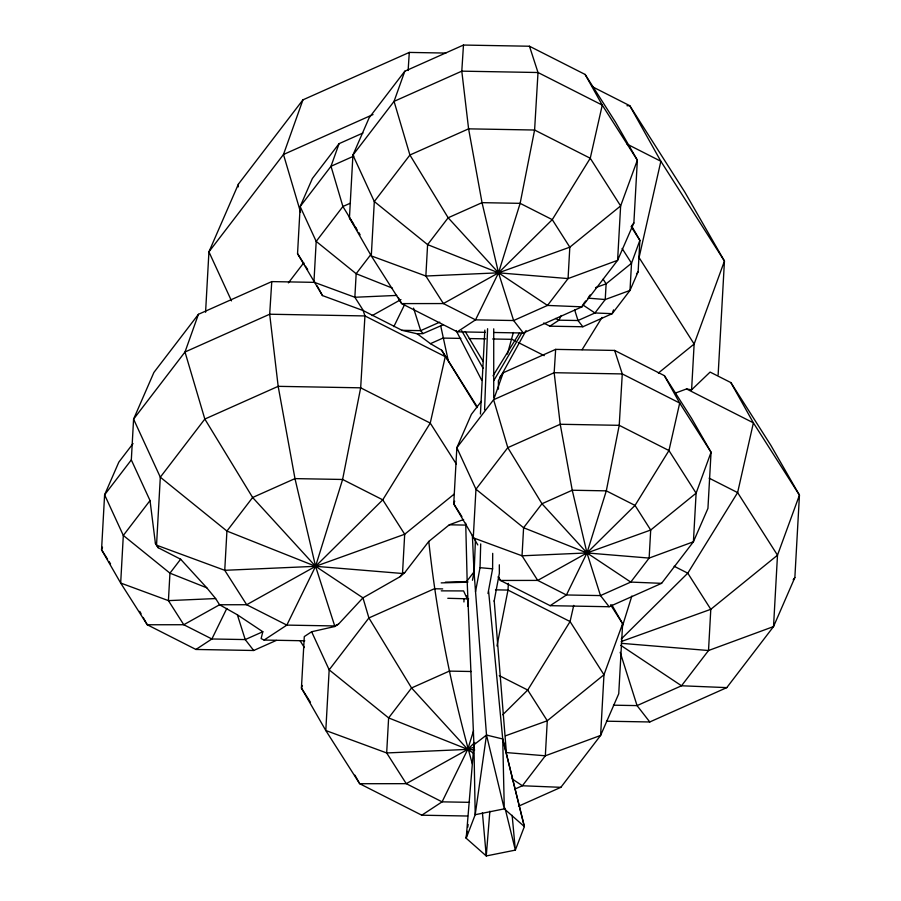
<?xml version="1.0" encoding="UTF-8"?>
<svg xmlns="http://www.w3.org/2000/svg" width="901" height="901" viewBox="0 0 901 901"><rect width="100%" height="100%" fill="white"/><g stroke="black" fill="none" stroke-linecap="round" stroke-linejoin="round"><path stroke-width="1.35" d="M487.982 593.5L492.599 568.813L492.701 553.36M493.725 397.397L493.725 328.82M475.514 591.743L480.019 567.675L480.706 543.922M484.592 409.752L487.587 328.719M463.936 601.969L464.026 599.21M475.424 540.138L474.196 570.964L472.462 580.267M480.436 414.043L484.828 330.126M304.786 640.791L264.072 640.059L261.132 638.572L262.81 631.736L237.38 614.797L219.574 604.762L215.621 598.557L206.779 587.801L180.628 559.217L158.137 547.695L155.377 543.168L150.028 500.562L131.321 459.927L133.585 419.134L153.902 372.44L198.434 314.303L271.764 281.596L315.237 282.373M205.574 312.275L208.931 251.841L238.393 184.142L302.95 99.842L409.291 52.416L445.882 53.069M238.236 186.924L238.393 184.142M443.213 324.765L422.963 333.584L417.298 333.832L402.004 330.318L363.204 310.586L322.457 295.573L297.544 253.654L300.157 206.554L312.354 178.544L339.069 143.664L362.957 133.01M485.402 332.334L457.314 331.827L401.666 303.603L371.291 255.918L349.442 217.884L352.922 155.085L369.185 117.727L404.797 71.224L463.474 45.05L529.473 46.233L585.121 74.445L615.507 122.142L637.356 160.175L633.865 222.975L617.602 260.333L581.99 306.836L523.323 333.01L493.827 332.48M543.675 323.031L549.858 326.173L582.857 326.759L612.196 313.672L630.002 290.415L638.133 271.742L639.879 240.342L631.68 226.083M674.714 393.32L686.551 388.95L691.596 389.829L694.142 344.024L724.449 261.076L684.85 192.15L629.776 105.699L592.419 86.755M718.131 374.906L724.449 261.076L660.861 161.268L629.776 105.699L626.983 105.71M606.463 721.194L649.779 721.971L726.78 687.621L773.531 626.578L794.862 577.552L799.446 495.133L770.772 445.207L730.891 382.61L710.101 372.079L691.596 389.829M508.389 583.386L507.995 590.076L496.969 645.972M271.764 281.596L269.681 314.224L278.172 386.338L294.976 478.611L315.575 566.312L334.89 626.499L338.494 624.156L362.957 597.847L400.067 576.696L404.673 572.709L428.786 541.445L449.306 524.799L463.621 519.528M408.13 70.503L409.291 52.416M463.474 45.05L461.796 71.156L468.599 128.843L482.035 202.657L498.523 272.823L513.626 320.531L523.323 333.01M555.658 349.374L554.16 372.71L560.231 424.27L572.248 490.234L586.979 552.944L600.483 595.584L609.144 606.733L661.582 583.341L693.41 541.783L707.938 508.401L711.058 452.268L691.529 418.278L664.375 375.649L614.64 350.433L555.658 349.374L503.22 372.766L499.864 377.136M489.862 811.215L486.258 855.95L515.349 850.116L524.359 826.577L502.724 738.978L488.646 591.563M467.754 606.182L468.227 602.037M472.372 535.385L474.027 571.865L486.506 735.058L475.199 814.695L466.189 838.234L486.258 855.95L482.418 812.736M467.168 831.353L466.189 838.234L473.937 744.755L467.157 580.852L465.716 523.244M467.754 827.219L468.148 824.471M494.131 601.192L499.368 573.227L499.323 564.792M513.356 332.48L507.409 354.104M573.734 605.382L570.074 621.555L527.716 690.042L502.724 714.763M473.566 730.677L467.743 749.384L442.087 801.845L421.781 815.202L359.702 783.724L325.802 730.52L301.43 688.082L304.29 636.579L311.633 631.747L334.89 626.499M622.231 626.893L631.838 596.045M198.434 314.303L184.998 351.998L133.585 419.134L160.31 477.192L226.928 531.061L315.575 566.312L362.957 597.847L368.903 617.951L411.566 687.959L467.743 749.384L473.554 753.247M302.95 99.842L283.477 154.499L208.931 251.841L231.512 300.889M339.069 143.664L331.005 166.28L300.157 206.554L316.195 241.389L356.165 273.713L392.487 288.162M404.797 71.224L394.052 101.374L352.922 155.085L374.309 201.531L427.603 244.621L498.523 272.823L547.504 305.428L581.99 306.836L582.71 304.82L594.953 312.974L612.196 313.672L613.536 309.899M503.22 372.766L493.613 399.717L456.852 447.718L453.732 503.839L477.789 544.936M102.5 547.177L101.554 549.756L120.678 583.037L147.257 624.765L195.945 649.463L253.699 650.488L276.337 640.397M302.387 685.47L301.43 688.082L310.462 702.262M454.701 501.204L453.732 503.839L461.886 516.622M226.815 608.434L211.881 638.978L195.945 649.463M393.838 326.613L404.583 304.639M561.244 315.519L558.969 320.182L549.858 326.173M526.071 330.577L498.399 380.706L498.444 389.142M493.838 380.537L521.611 333.381M493.027 375.818L519.449 333.088M582.08 349.712L602.059 317.411M588.612 297.06L590.155 294.965M133.021 443.596L118.831 462.123L104.606 494.807L101.554 549.756L107.546 559.161M131.321 459.927L104.606 494.807L123.313 535.442L169.951 573.16L206.779 587.801M288.399 282.858L303.761 262.799M150.028 500.562L123.313 535.442L120.678 583.037L168.419 600.629L215.621 598.557M370.773 254.634L356.165 273.713L354.859 297.262L363.463 310.766M180.628 559.217L169.951 573.16L168.419 600.629L183.77 624.731L211.881 638.978L245.218 639.575L262.81 631.736M481.438 401.204L471.381 414.336L456.852 447.718L475.965 489.22L523.594 527.738L586.979 552.944L630.756 582.08L661.582 583.341M631.792 225.678L633.865 222.975M583.443 303.862L585.65 300.979M400.067 576.696L402.51 573.498L404.673 572.709M636.489 273.893L638.133 271.742M467.157 580.852L474.027 571.865M518.514 806.215L560.861 787.328L600.607 735.441L618.739 693.77L622.636 623.706L611.835 604.909M793.184 579.76L794.862 577.552M474.737 742.458L467.743 749.384L406.25 783.667L359.702 783.724L354.915 775.175M621.206 639.046L687.778 573.171L737.615 492.599L753.394 422.851L730.891 382.61M454.217 494.063L404.695 534.248L315.575 566.312L246.671 604.729L219.574 604.762L183.77 624.731L147.257 624.765L143.169 617.455M658.383 373.037L694.142 344.024L639.068 257.585L660.861 161.268L627.051 144.115M486.506 735.058L473.937 744.755L475.199 814.695L504.29 808.861L524.359 826.577L502.724 738.978L486.506 735.058L504.29 808.861L502.724 738.978M457.314 331.827L475.525 319.855L498.523 272.823L520.136 203.344L534.597 130.026L538.01 72.519L529.473 46.233M264.072 640.059L286.833 625.103L315.575 566.312L342.605 479.467L360.67 387.824L364.939 315.936L363.204 310.586M498.163 576.91L500.415 580.458L550.151 605.675L566.425 594.975L586.979 552.944L606.305 490.854L619.224 425.328L622.276 373.926L614.64 350.433M372.147 315.609L400.956 299.549M373.003 114.562L283.477 154.499L300.585 212.321M353.868 156.076L331.005 166.28L342.909 206.509L353.665 224.158M350.41 203.164L342.909 206.509L316.195 241.389L313.931 282.182L354.859 297.262L396.778 295.415M439.744 322.153L420.688 330.644L402.004 330.318M417.298 333.832L430.441 343.664L442.943 338.089L460.895 338.404M338.494 624.156L334.462 625.947L286.833 625.103L246.671 604.729L224.743 570.31L226.928 531.061L252.629 497.498L294.976 478.611L342.605 479.467L382.767 499.83L404.695 534.248L402.51 573.498L315.575 566.312L224.743 570.31L156.537 545.173L160.31 477.192L204.831 419.055L278.172 386.338L360.67 387.824L430.239 423.087L456.3 464.004M514.831 789.118L522.389 785.751L560.861 787.328M595.516 287.656L606.114 283.838L631.522 263.227L639.879 240.342L631.105 226.579M621.183 641.557L710.799 609.313L777.495 555.196L799.446 495.133L753.394 422.851L686.551 388.95M474.264 747.042L467.743 749.384L386.675 752.954L325.802 730.52L329.169 669.837L311.633 631.747M505.562 735.779L547.279 720.766L603.974 674.759L622.636 623.706L610.585 604.808M445.432 582.159L467.664 581.539M441.186 582.891L467.889 582.192M441.265 590.853L463.587 590.932L468.283 601.158M469.184 338.562L485.763 338.855M492.667 338.979L512.005 339.328L515.721 341.209M449.306 524.799L465.626 525.092M442.695 588.905L434.361 588.758L368.903 617.951L329.169 669.837L388.624 717.917L467.743 749.384L474.669 749.959M495.494 589.851L507.995 590.076L570.074 621.555L603.974 674.759L600.607 735.441L545.33 755.793L506.542 752.594M550.151 605.675L609.144 606.733M471.302 671.504L449.351 671.11L411.566 687.959L388.624 717.917L386.675 752.954L406.25 783.667L442.087 801.845L469.522 802.34M613.446 705.179L637.063 705.607L681.516 685.774L726.78 687.621M421.781 815.202L467.63 816.024M447.786 598.287L468.655 598.85M587.846 298.107L605.235 299.537L630.002 290.415L631.522 263.227L622.107 248.462M621.375 643.325L708.513 650.522L773.531 626.578L777.495 555.196L737.615 492.599L709.143 478.161M480.019 567.675L492.599 568.813M555.568 318.458L558.969 320.182L578.014 320.519L594.953 312.974L605.235 299.537L606.114 283.838L603.141 279.186M518.199 342.47L544.227 355.658M674.128 566.256L687.778 573.171L710.799 609.313L708.513 650.522L681.516 685.774L620.733 645.319M499.278 675.626L527.716 690.042L547.279 720.766L545.33 755.793L522.389 785.751L511.926 778.791M430.441 343.664L441.67 350.23L477.068 407.624M582.857 326.759L578.014 320.519L574.658 309.921M422.963 333.584L420.688 330.644L413.548 308.119M649.779 721.971L637.063 705.607L620.181 652.313M253.699 650.488L245.218 639.575L237.38 614.797M476.764 406.114L441.67 350.23M349.442 217.884L356.154 228.426M297.544 253.654L304.042 263.858M305.484 266.133L307.658 269.534M300.022 640.679L304.403 647.56M109.044 561.514L110.541 563.857M355.816 227.694L357.246 230.048M358.688 232.402L360.118 234.744M155.377 543.168L158.137 547.695M465.231 331.557L483.218 361.538M461.661 330.644L483.161 368.385M585.121 74.445L602.262 105.102L637.356 160.175L620.631 205.935L617.602 260.333L568.069 278.578L498.523 272.823L425.858 276.021L371.291 255.918L374.309 201.531L409.921 155.017L468.599 128.843L534.597 130.026L590.245 158.249L620.631 205.935L569.815 247.178L498.523 272.823L443.393 303.558L401.666 303.603L398.242 297.476M664.375 375.649L679.703 403.051L711.058 452.268L696.113 493.174L693.41 541.783L649.137 558.079L586.979 552.944L522.039 555.804L473.262 537.829L475.965 489.22L507.804 447.651L560.231 424.27L619.224 425.328L668.959 450.545L696.113 493.174L650.702 530.025L586.979 552.944L537.717 580.413L500.415 580.458L498.377 576.809M139.756 611.351L141.119 613.795M317.208 285.977L322.457 295.573M456.143 330.532L481.776 380.413M466.617 595.978L467.968 599.852M472.383 764.025C451.818 691.258 436.884 616.656 428.786 541.445M505.067 808.231L515.349 850.116L512.14 815.292M448.27 360.772L440.679 325.678M494.21 600.798L506.373 752.594M427.603 244.621L425.858 276.021L443.393 303.558L475.525 319.855L513.626 320.531L547.504 305.428L568.069 278.578L569.815 247.178L552.268 219.641L520.136 203.344L482.035 202.657L448.157 217.772L427.603 244.621M523.594 527.738L522.039 555.804L537.717 580.413L566.425 594.975L600.483 595.584L630.756 582.08L649.137 558.079L650.702 530.025L635.025 505.405L606.305 490.854L572.248 490.234L541.974 503.738L523.594 527.738M445.263 356.661L430.239 423.087L382.767 499.83L315.575 566.312L252.629 497.498L204.831 419.055L184.998 351.998L269.681 314.224L364.939 315.936L445.263 356.661M602.262 105.102L590.245 158.249L552.268 219.641L498.523 272.823L448.157 217.772L409.921 155.017L394.052 101.374L461.796 71.156L538.01 72.519L602.262 105.102M679.703 403.051L668.959 450.545L635.025 505.405L586.979 552.944L541.974 503.738L507.804 447.651L493.613 399.717L554.16 372.71L622.276 373.926L679.703 403.051"/></g></svg>
